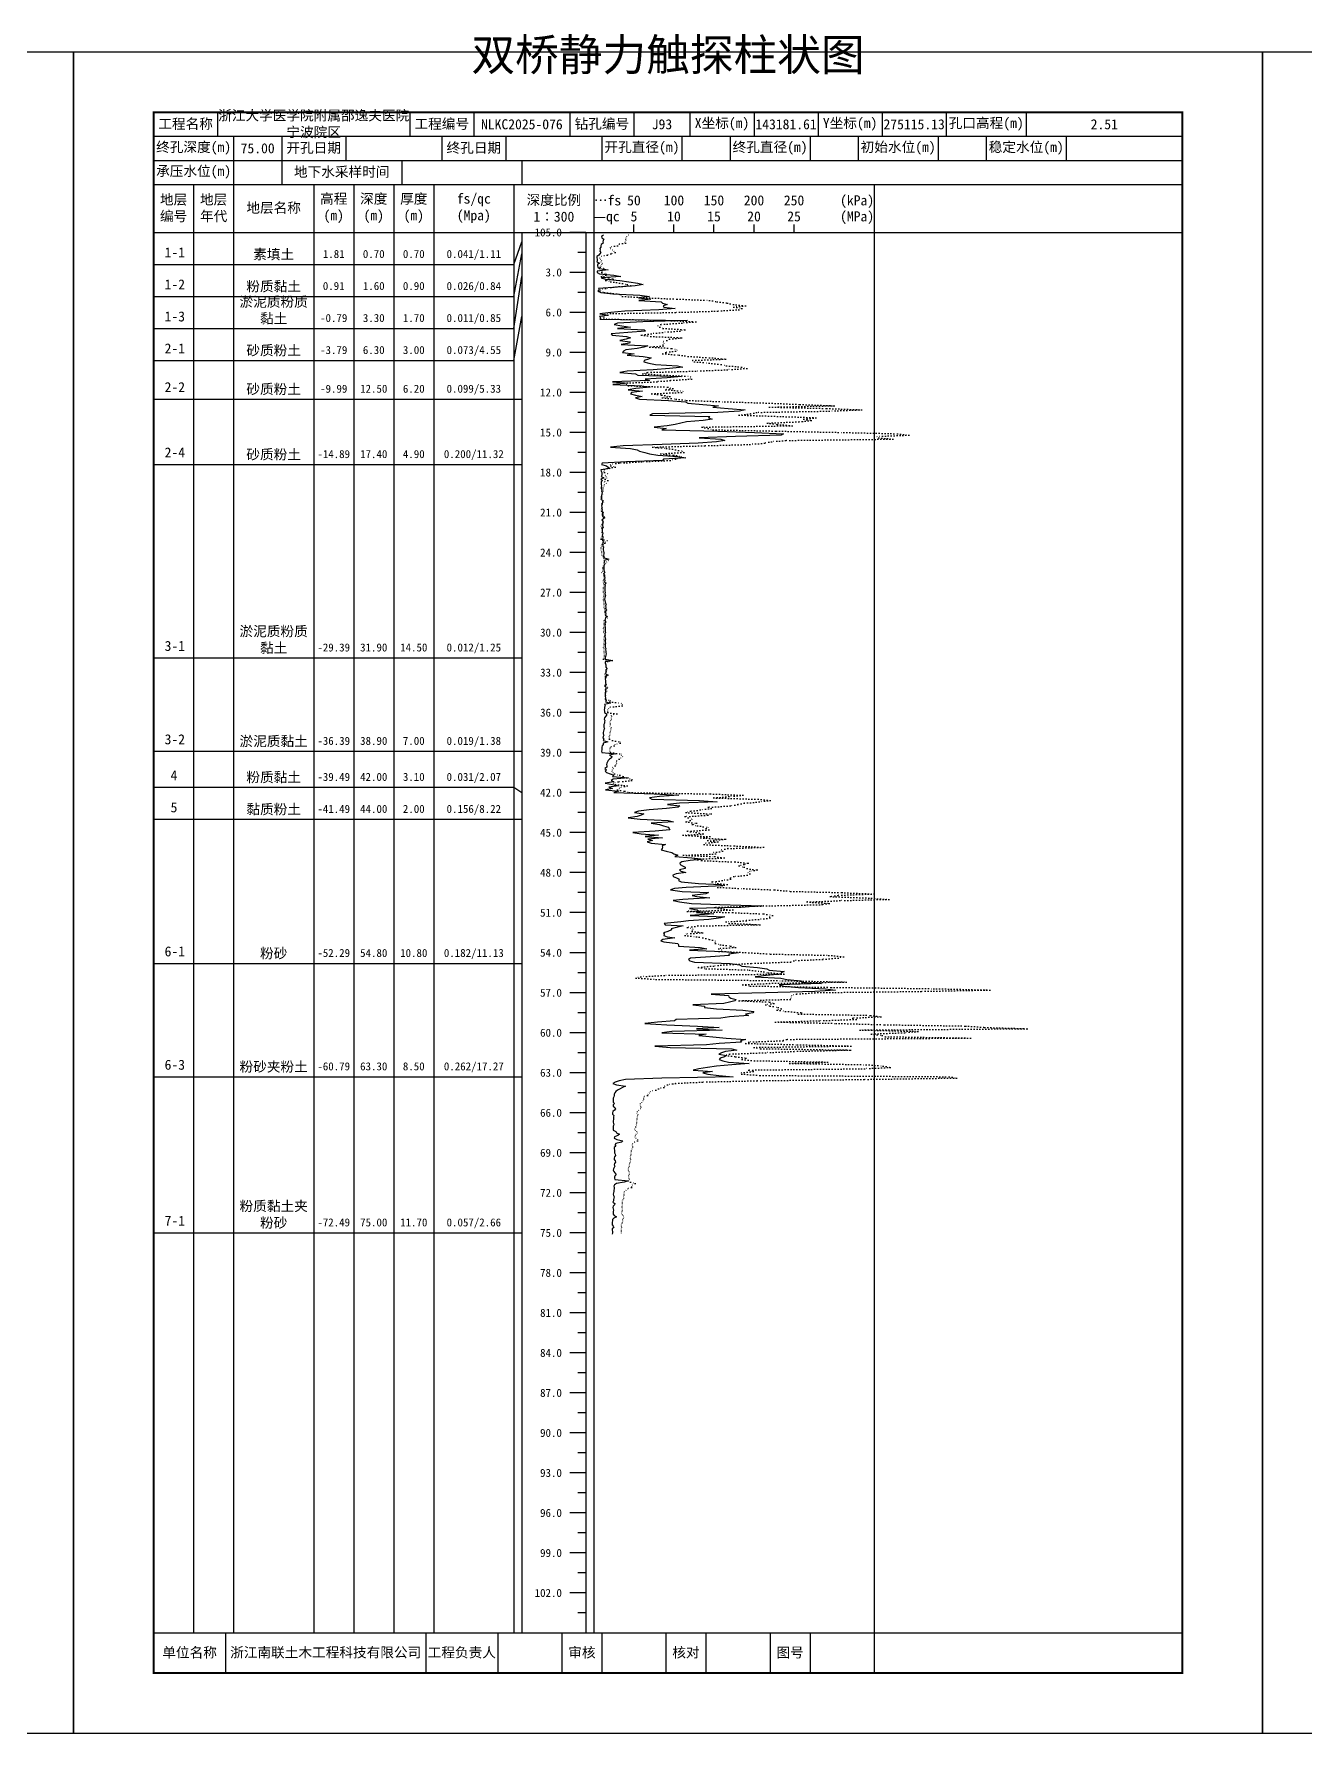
# Model space of a CAD drawing. Extents: x 297 to 65340, y 0 to 425.
# Drawn here: x 27611.1 to 27928.6, y 0 to 424.6 of the extents above; entities that cross this region are included whole.
import ezdxf
from ezdxf.enums import TextEntityAlignment as Align

# ---------------------------------------------------------------- set-up
doc = ezdxf.new("R2010")
doc.units = 0
doc.linetypes.add('DOT', pattern=[6.35, 0, -6.35])
doc.layers.add('FRAME', color=7, linetype='CONTINUOUS')
doc.layers.add('STRATUM', color=7, linetype='CONTINUOUS')
doc.styles.add('ST', font='')
doc.styles.get('ST').set_extended_font_data('SimSun')

msp = doc.modelspace()

# ---------------------------------------------------------------- linework, layer by layer
at = {"layer": 'FRAME', "color": 245, "linetype": 'Continuous'}
for points in [[(27324, 0), (27621, 0), (27621, 420), (27324, 420)], [(27621, 0), (27918, 0), (27918, 420), (27621, 420)], [(27918, 0), (28215, 0), (28215, 420), (27918, 420)]]:
    msp.add_lwpolyline(points, close=True, dxfattribs=at)
at = {"layer": 'FRAME', "linetype": 'Continuous', "const_width": 0.5}
msp.add_lwpolyline([(27641, 15), (27898, 15), (27898, 405), (27641, 405)], close=True, dxfattribs=at)
at = {"layer": 'FRAME', "color": 0, "linetype": 'Continuous'}
for points in [[(27657, 405), (27657, 399)], [(27705, 405), (27705, 399)], [(27721, 405), (27721, 399)], [(27745, 405), (27745, 399)], [(27761, 405), (27761, 399)], [(27775, 405), (27775, 399)], [(27791, 405), (27791, 399)], [(27807, 405), (27807, 399)], [(27823, 405), (27823, 399)], [(27839, 405), (27839, 399)], [(27859, 405), (27859, 399)], [(27898, 405), (27898, 399)], [(27641, 399), (27898, 399)], [(27661, 399), (27661, 393)], [(27673, 399), (27673, 393)], [(27689, 399), (27689, 393)], [(27713, 399), (27713, 393)], [(27729, 399), (27729, 393)], [(27753, 399), (27753, 393)], [(27773, 399), (27773, 393)], [(27785, 399), (27785, 393)], [(27805, 399), (27805, 393)], [(27817, 399), (27817, 393)], [(27837, 399), (27837, 393)], [(27849, 399), (27849, 393)], [(27869, 399), (27869, 393)], [(27898, 399), (27898, 393)], [(27641, 393), (27898, 393)], [(27661, 393), (27661, 387)], [(27673, 393), (27673, 387)], [(27703, 393), (27703, 387)], [(27733, 393), (27733, 387)], [(27641, 387), (27898, 387)], [(27651, 387), (27651, 25)], [(27661, 387), (27661, 25)], [(27681, 387), (27681, 25)], [(27691, 387), (27691, 25)], [(27701, 387), (27701, 25)], [(27711, 387), (27711, 25)], [(27731, 387), (27731, 25)], [(27751, 387), (27751, 25)], [(27821, 387), (27821, 25)], [(27641, 375), (27898, 375)], [(27733, 375), (27733, 25)], [(27749, 375), (27749, 25)], [(27761, 375), (27761, 377)], [(27771, 375), (27771, 377)], [(27781, 375), (27781, 377)], [(27791, 375), (27791, 377)], [(27801, 375), (27801, 377)], [(27641, 25), (27898, 25)], [(27659, 25), (27659, 15)], [(27709, 25), (27709, 15)], [(27727, 25), (27727, 15)], [(27743, 25), (27743, 15)], [(27753, 25), (27753, 15)], [(27769, 25), (27769, 15)], [(27779, 25), (27779, 15)], [(27795, 25), (27795, 15)], [(27805, 25), (27805, 15)], [(27821, 25), (27821, 15)]]:
    msp.add_lwpolyline(points, dxfattribs=at)
at = {"layer": 'STRATUM', "linetype": 'Continuous'}
for points in [[(27749, 375), (27745, 375)], [(27753.42, 374.33), (27752.88, 374), (27753.02, 373.67), (27753.46, 373.33), (27753.28, 373), (27753.22, 372.67), (27753.28, 372.33), (27752.84, 372), (27752.76, 371.67), (27752.7, 371.33), (27752.44, 371), (27752.54, 370.67), (27752.44, 370.33), (27752.76, 370), (27752.44, 369.67), (27752.24, 369.33), (27751.74, 369), (27751.72, 368.67), (27751.78, 368.33), (27751.82, 368), (27751.74, 367.67), (27752.42, 367.33), (27751.92, 367), (27751.86, 366.67), (27751.98, 366.33), (27752.36, 366), (27754.54, 365.67), (27751.84, 365.33), (27751.8, 365), (27752.42, 364.67), (27755.96, 364.33), (27757.72, 364), (27752.8, 363.67), (27753.86, 363.33), (27757.44, 363), (27759.74, 362.67), (27761.98, 362.33), (27763.32, 362), (27761.34, 361.67), (27756.86, 361.33), (27752.12, 361), (27752.28, 360.67), (27752, 360.33), (27752.72, 360), (27755.7, 359.67), (27762.46, 359.33), (27764.9, 359), (27762.14, 358.67), (27765.22, 358.33), (27762.24, 358), (27767.84, 357.67), (27768.16, 357.33), (27769.3, 357), (27768.32, 356.67), (27768.5, 356.33), (27771.28, 356), (27767.22, 355.67), (27758.72, 355.33), (27755.24, 355), (27752.44, 354.67), (27754.68, 354.33), (27752.36, 354), (27752.72, 353.67), (27752.48, 353.33), (27774.4, 353), (27763.24, 352.67), (27756.88, 352.33), (27756.06, 352), (27758, 351.67), (27760.12, 351.33), (27756.86, 351), (27763.52, 350.67), (27763.9, 350.33), (27759.48, 350), (27755.3, 349.67), (27755.54, 349.33), (27759.18, 349), (27760.18, 348.67), (27759.08, 348.33), (27757.48, 348), (27760.04, 347.67), (27759.92, 347.33), (27757.82, 347), (27764.46, 346.67), (27763.44, 346.33), (27761.8, 346), (27758.98, 345.67), (27758.42, 345.33), (27758.12, 345), (27761.06, 344.67), (27759.34, 344.33), (27763.3, 344), (27765.28, 343.67), (27764.62, 343.33), (27763.58, 343), (27763.44, 342.67), (27764.72, 342.33), (27766.4, 342), (27771.92, 341.67), (27773.24, 341.33), (27769.86, 341), (27765.8, 340.67), (27759.28, 340.33), (27757.44, 340), (27761.42, 339.67), (27761.94, 339.33), (27772.9, 339), (27769.26, 338.67), (27763.84, 338.33), (27764.86, 338), (27755.62, 337.67), (27759.48, 337.33), (27755.72, 337), (27763, 336.67), (27765.06, 336.33), (27761.48, 336), (27759.56, 335.67), (27763.18, 335.33), (27760.38, 335), (27760.12, 334.67), (27761.4, 334.33), (27763.06, 334), (27761.42, 333.67), (27762.42, 333.33), (27769.6, 333), (27773.92, 332.67), (27774.48, 332.33), (27778.22, 332), (27782.14, 331.67), (27780.74, 331.33), (27784.58, 331), (27788.8, 330.67), (27787.36, 330.33), (27781.98, 330), (27765.6, 329.67), (27764.94, 329.33), (27779.94, 329), (27779.62, 328.67), (27780.56, 328.33), (27778.26, 328), (27774.14, 327.67), (27772.68, 327.33), (27771.3, 327), (27769.34, 326.67), (27766.02, 326.33), (27769.04, 326), (27768, 325.67), (27781.96, 325.33), (27791.1, 325), (27798.38, 324.67), (27797.74, 324.33), (27786.34, 324), (27777.26, 323.67), (27782.74, 323.33), (27783.72, 323), (27781.6, 322.67), (27777.06, 322.33), (27768.02, 322), (27758.28, 321.67), (27755.12, 321.33), (27760.18, 321), (27761.78, 320.67), (27762.4, 320.33), (27763.74, 320), (27764.9, 319.67), (27766.96, 319.33), (27771.96, 319), (27773.96, 318.67), (27768.38, 318.33), (27768.16, 318), (27759.18, 317.67), (27753.08, 317.33), (27752.88, 317), (27754.12, 316.67), (27754.54, 316.33), (27755.02, 316), (27752.7, 315.67), (27752.84, 315.33), (27753.02, 315), (27752.94, 314.67), (27752.94, 314.33), (27752.82, 314), (27753.52, 313.67), (27752.74, 313.33), (27753.14, 313), (27752.84, 312.67), (27752.8, 312.33), (27752.8, 312), (27752.88, 311.67), (27752.82, 311.33), (27752.82, 311), (27753, 310.67), (27752.92, 310.33), (27753.04, 310), (27752.94, 309.67), (27752.92, 309.33), (27752.8, 309), (27752.9, 308.67), (27752.86, 308.33), (27753.06, 308), (27753.12, 307.67), (27753.08, 307.33), (27753.06, 307), (27752.88, 306.67), (27753, 306.33), (27753.02, 306), (27753.08, 305.67), (27753, 305.33), (27753.4, 305), (27753.1, 304.67), (27753.04, 304.33), (27753.16, 304), (27753.7, 303.67), (27753.12, 303.33), (27753.16, 303), (27753.3, 302.67), (27753.2, 302.33), (27753.12, 302), (27753.12, 301.67), (27753.34, 301.33), (27753.04, 301), (27753.08, 300.67), (27753.1, 300.33), (27753.12, 300), (27753.24, 299.67), (27753.1, 299.33), (27753.2, 299), (27753.2, 298.67), (27753.18, 298.33), (27753.18, 298), (27753.36, 297.67), (27753.18, 297.33), (27753.34, 297), (27753.14, 296.67), (27753.36, 296.33), (27753.28, 296), (27753.3, 295.67), (27753.4, 295.33), (27753.46, 295), (27753.44, 294.67), (27753.38, 294.33), (27753.52, 294), (27753.54, 293.67), (27754.7, 293.33), (27753.52, 293), (27753.66, 292.67), (27753.46, 292.33), (27753.62, 292), (27753.5, 291.67), (27753.52, 291.33), (27753.52, 291), (27753.48, 290.67), (27753.58, 290.33), (27753.7, 290), (27753.38, 289.67), (27753.66, 289.33), (27753.66, 289), (27753.72, 288.67), (27753.64, 288.33), (27753.7, 288), (27753.68, 287.67), (27754.08, 287.33), (27753.76, 287), (27753.78, 286.67), (27753.7, 286.33), (27753.72, 286), (27753.72, 285.67), (27753.74, 285.33), (27753.82, 285), (27753.76, 284.67), (27753.86, 284.33), (27753.84, 284), (27753.72, 283.67), (27753.68, 283.33), (27753.76, 283), (27753.78, 282.67), (27753.88, 282.33), (27754.08, 282), (27753.86, 281.67), (27753.94, 281.33), (27753.92, 281), (27754.12, 280.67), (27753.9, 280.33), (27753.92, 280), (27753.96, 279.67), (27753.9, 279.33), (27754.3, 279), (27753.86, 278.67), (27753.82, 278.33), (27753.76, 278), (27753.98, 277.67), (27753.74, 277.33), (27753.78, 277), (27753.74, 276.67), (27753.78, 276.33), (27753.78, 276), (27753.82, 275.67), (27753.82, 275.33), (27753.86, 275), (27753.76, 274.67), (27753.78, 274.33), (27753.76, 274), (27753.82, 273.67), (27753.92, 273.33), (27753.84, 273), (27753.84, 272.67), (27753.86, 272.33), (27753.84, 272), (27753.84, 271.67), (27753.84, 271.33), (27754, 271), (27753.92, 270.67), (27754, 270.33), (27753.94, 270), (27754.06, 269.67), (27753.96, 269.33), (27753.88, 269), (27753.78, 268.67), (27753.78, 268.33), (27755.72, 268), (27753.84, 267.67), (27753.84, 267.33), (27753.96, 267), (27753.94, 266.67), (27753.96, 266.33), (27754.28, 266), (27753.94, 265.67), (27753.94, 265.33), (27753.94, 265), (27753.86, 264.67), (27754.54, 264.33), (27753.76, 264), (27753.96, 263.67), (27753.82, 263.33), (27753.86, 263), (27753.86, 262.67), (27753.92, 262.33), (27754.04, 262), (27753.82, 261.67), (27753.96, 261.33), (27753.98, 261), (27753.84, 260.67), (27753.9, 260.33), (27753.84, 260), (27753.78, 259.67), (27753.84, 259.33), (27753.78, 259), (27753.86, 258.67), (27753.8, 258.33), (27754.04, 258), (27753.92, 257.67), (27755.18, 257.33), (27753.64, 257), (27753.84, 256.67), (27753.66, 256.33), (27753.62, 256), (27753.56, 255.67), (27753.62, 255.33), (27753.62, 255), (27754.16, 254.67), (27754.16, 254.33), (27753.9, 254), (27753.68, 253.67), (27753.54, 253.33), (27753.72, 253), (27753.62, 252.67), (27753.66, 252.33), (27753.5, 252), (27753.46, 251.67), (27753.5, 251.33), (27753.62, 251), (27753.44, 250.67), (27753.36, 250.33), (27753.32, 250), (27753.3, 249.67), (27753.46, 249.33), (27753.28, 249), (27753.22, 248.67), (27753.46, 248.33), (27753.28, 248), (27754.44, 247.67), (27753.34, 247.33), (27753.3, 247), (27753.08, 246.67), (27753.02, 246.33), (27752.96, 246), (27753, 245.67), (27752.9, 245.33), (27753.02, 245), (27756.48, 244.67), (27754.92, 244.33), (27755.5, 244), (27755.42, 243.67), (27754.88, 243.33), (27754.58, 243), (27754.36, 242.67), (27754.2, 242.33), (27754.18, 242), (27754.2, 241.67), (27754.22, 241.33), (27753.72, 241), (27754.12, 240.67), (27753.84, 240.33), (27754.18, 240), (27755.04, 239.67), (27755.96, 239.33), (27755.66, 239), (27759.68, 238.67), (27755.82, 238.33), (27755.32, 238), (27755.98, 237.67), (27753.82, 237.33), (27755.68, 237), (27757.16, 236.67), (27754.76, 236.33), (27755.64, 236), (27753.9, 235.67), (27757.14, 235.33), (27755.98, 235), (27766.04, 234.67), (27772.22, 234.33), (27767.4, 234), (27764.9, 233.67), (27765.44, 233.33), (27777.34, 233), (27781.78, 232.67), (27772.36, 232.33), (27769.4, 232), (27772.5, 231.67), (27772.04, 231.33), (27769.14, 231), (27764.8, 230.67), (27762.1, 230.33), (27761.14, 230), (27763.44, 229.67), (27762.8, 229.33), (27761.84, 229), (27759.52, 228.67), (27762.54, 228.33), (27769.56, 228), (27770.9, 227.67), (27765.28, 227.33), (27767.36, 227), (27768.42, 226.67), (27769.54, 226.33), (27769.76, 226), (27769.96, 225.67), (27766.32, 225.33), (27760.72, 225), (27762.8, 224.67), (27767.12, 224.33), (27763.82, 224), (27768.16, 223.67), (27764.44, 223.33), (27765.6, 223), (27764.28, 222.67), (27765.3, 222.33), (27768.88, 222), (27768.04, 221.67), (27768.12, 221.33), (27768.04, 221), (27767.82, 220.67), (27769.04, 220.33), (27770.5, 220), (27771, 219.67), (27771.96, 219.33), (27771.24, 219), (27775.5, 218.67), (27778.44, 218.33), (27775.04, 218), (27772.94, 217.67), (27772.44, 217.33), (27772.52, 217), (27773.1, 216.67), (27773.82, 216.33), (27773.78, 216), (27772.36, 215.67), (27772.68, 215.33), (27774, 215), (27771.54, 214.67), (27770.7, 214.33), (27770.82, 214), (27771.64, 213.67), (27772.3, 213.33), (27772.16, 213), (27772.82, 212.67), (27777.16, 212.33), (27782.72, 212), (27783.24, 211.67), (27774.04, 211.33), (27771.14, 211), (27770.1, 210.67), (27773.02, 210.33), (27779.6, 210), (27778.96, 209.67), (27775.58, 209.33), (27776.74, 209), (27780, 208.67), (27773.24, 208.33), (27770.84, 208), (27772.36, 207.67), (27775.34, 207.33), (27782.44, 207), (27792.92, 206.67), (27787.68, 206.33), (27774.9, 206), (27776.82, 205.67), (27777.32, 205.33), (27776.66, 205), (27781, 204.67), (27775.04, 204.33), (27783.7, 204), (27782.74, 203.67), (27779.72, 203.33), (27774.6, 203), (27772.68, 202.67), (27768.56, 202.33), (27768.82, 202), (27773.3, 201.67), (27771.6, 201.33), (27770.34, 201), (27770.38, 200.67), (27769.5, 200.33), (27768.36, 200), (27768.58, 199.67), (27768.48, 199.33), (27769.28, 199), (27771.22, 198.67), (27768.24, 198.33), (27767.68, 198), (27768.46, 197.67), (27772, 197.33), (27772.1, 197), (27772.16, 196.67), (27777.54, 196.33), (27779.2, 196), (27774.84, 195.67), (27783.24, 195.33), (27787.1, 195), (27784.72, 194.67), (27784.8, 194.33), (27780.16, 194), (27775.12, 193.67), (27774.6, 193.33), (27774.96, 193), (27776.14, 192.67), (27785.02, 192.33), (27787.38, 192), (27787.92, 191.67), (27791.9, 191.33), (27794.22, 191), (27794.76, 190.67), (27798.54, 190.33), (27797.78, 190), (27797.7, 189.67), (27794.06, 189.33), (27791.32, 189), (27797.7, 188.67), (27799.22, 188.33), (27802.78, 188), (27802.84, 187.67), (27807.86, 187.33), (27797.24, 187), (27798.34, 186.67), (27802.08, 186.33), (27808.82, 186), (27811.38, 185.67), (27806.16, 185.33), (27793.86, 185), (27780.3, 184.67), (27784.66, 184.33), (27784.72, 184), (27785.22, 183.67), (27786.5, 183.33), (27786.2, 183), (27784.88, 182.67), (27783.48, 182.33), (27775.72, 182), (27778.64, 181.67), (27778.62, 181.33), (27781.62, 181), (27788.18, 180.67), (27790.98, 180.33), (27790.66, 180), (27788.84, 179.67), (27789.66, 179.33), (27784.9, 179), (27782.74, 178.67), (27771.52, 178.33), (27771.14, 178), (27766.86, 177.67), (27763.74, 177.33), (27769.18, 177), (27776.92, 176.67), (27782.3, 176.33), (27776.6, 176), (27783.06, 175.67), (27770.5, 175.33), (27767.96, 175), (27779.08, 174.67), (27777.24, 174.33), (27780.74, 174), (27784.08, 173.67), (27788.92, 173.33), (27787.62, 173), (27787.84, 172.67), (27782.26, 172.33), (27779.14, 172), (27766.24, 171.67), (27770.08, 171.33), (27785.48, 171), (27786.74, 170.67), (27783.84, 170.33), (27782.84, 170), (27782.18, 169.67), (27784.14, 169.33), (27783.64, 169), (27782.5, 168.67), (27782.26, 168.33), (27783.24, 168), (27784.6, 167.67), (27789.78, 167.33), (27785.46, 167), (27781.66, 166.67), (27779.38, 166.33), (27777.22, 166), (27775.76, 165.67), (27780.62, 165.33), (27778.18, 165), (27779.46, 164.67), (27782.18, 164.33), (27785.78, 164), (27767.96, 163.67), (27758.88, 163.33), (27757.34, 163), (27756.3, 162.67), (27755.76, 162.33), (27756.62, 162), (27758.9, 161.67), (27758.12, 161.33), (27757.6, 161), (27756.88, 160.67), (27756.5, 160.33), (27756.2, 160), (27756.06, 159.67), (27756.02, 159.33), (27755.96, 159), (27755.8, 158.67), (27755.8, 158.33), (27755.78, 158), (27755.82, 157.67), (27756.18, 157.33), (27755.82, 157), (27755.84, 156.67), (27756.22, 156.33), (27756.4, 156), (27756.12, 155.67), (27755.76, 155.33), (27755.66, 155), (27755.62, 154.67), (27755.98, 154.33), (27755.9, 154), (27755.9, 153.67), (27755.86, 153.33), (27755.82, 153), (27755.82, 152.67), (27755.9, 152.33), (27755.94, 152), (27755.84, 151.67), (27755.84, 151.33), (27755.78, 151), (27755.8, 150.67), (27756.48, 150.33), (27756.68, 150), (27757.36, 149.67), (27756.94, 149.33), (27756.18, 149), (27756.1, 148.67), (27756.7, 148.33), (27758.26, 148), (27757.88, 147.67), (27756.46, 147.33), (27756.2, 147), (27756.46, 146.67), (27756.08, 146.33), (27756.08, 146), (27756.14, 145.67), (27756.14, 145.33), (27756.12, 145), (27756.32, 144.67), (27756.42, 144.33), (27756.18, 144), (27756.1, 143.67), (27756.04, 143.33), (27756.34, 143), (27756.36, 142.67), (27756.14, 142.33), (27756.06, 142), (27756.26, 141.67), (27756.1, 141.33), (27755.88, 141), (27755.82, 140.67), (27755.94, 140.33), (27756.2, 140), (27756.54, 139.67), (27756.34, 139.33), (27756.14, 139), (27756.16, 138.67), (27756.26, 138.33), (27759.62, 138), (27758.58, 137.67), (27756.64, 137.33), (27756.12, 137), (27755.94, 136.67), (27756.04, 136.33), (27756.08, 136), (27755.94, 135.67), (27755.98, 135.33), (27755.86, 135), (27755.84, 134.67), (27755.88, 134.33), (27756.02, 134), (27755.96, 133.67), (27755.92, 133.33), (27755.88, 133), (27755.7, 132.67), (27756.24, 132.33), (27756.14, 132), (27755.8, 131.67), (27755.76, 131.33), (27755.8, 131), (27755.88, 130.67), (27755.8, 130.33), (27755.82, 130), (27755.78, 129.67), (27756.04, 129.33), (27756.68, 129), (27755.94, 128.67), (27755.66, 128.33), (27755.62, 128), (27755.6, 127.67), (27755.52, 127.33), (27755.54, 127), (27755.82, 126.67), (27756, 126.33), (27755.6, 126), (27755.58, 125.67), (27755.68, 125.33), (27755.68, 125), (27755.56, 124.67)], [(27731, 367), (27733, 372.67)], [(27731, 359), (27733, 369.67)], [(27749, 370), (27747, 370)], [(27641, 367), (27651, 367)], [(27651, 367), (27661, 367)], [(27661, 367), (27681, 367)], [(27681, 367), (27691, 367)], [(27691, 367), (27701, 367)], [(27701, 367), (27711, 367)], [(27711, 367), (27731, 367)], [(27731, 351), (27733, 364)], [(27749, 365), (27745, 365)], [(27641, 359), (27651, 359)], [(27651, 359), (27661, 359)], [(27661, 359), (27681, 359)], [(27681, 359), (27691, 359)], [(27691, 359), (27701, 359)], [(27701, 359), (27711, 359)], [(27711, 359), (27731, 359)], [(27749, 360), (27747, 360)], [(27731, 343), (27733, 354)], [(27749, 355), (27745, 355)], [(27641, 351), (27651, 351)], [(27651, 351), (27661, 351)], [(27661, 351), (27681, 351)], [(27681, 351), (27691, 351)], [(27691, 351), (27701, 351)], [(27701, 351), (27711, 351)], [(27711, 351), (27731, 351)], [(27749, 350), (27747, 350)], [(27749, 345), (27745, 345)], [(27641, 343), (27651, 343)], [(27651, 343), (27661, 343)], [(27661, 343), (27681, 343)], [(27681, 343), (27691, 343)], [(27691, 343), (27701, 343)], [(27701, 343), (27711, 343)], [(27711, 343), (27731, 343)], [(27749, 340), (27747, 340)], [(27641, 333.33), (27651, 333.33)], [(27651, 333.33), (27661, 333.33)], [(27661, 333.33), (27681, 333.33)], [(27681, 333.33), (27691, 333.33)], [(27691, 333.33), (27701, 333.33)], [(27701, 333.33), (27711, 333.33)], [(27711, 333.33), (27731, 333.33)], [(27731, 333.33), (27733, 333.33)], [(27749, 335), (27745, 335)], [(27749, 330), (27747, 330)], [(27749, 325), (27745, 325)], [(27749, 320), (27747, 320)], [(27641, 317), (27651, 317)], [(27651, 317), (27661, 317)], [(27661, 317), (27681, 317)], [(27681, 317), (27691, 317)], [(27691, 317), (27701, 317)], [(27701, 317), (27711, 317)], [(27711, 317), (27731, 317)], [(27731, 317), (27733, 317)], [(27749, 315), (27745, 315)], [(27749, 310), (27747, 310)], [(27749, 305), (27745, 305)], [(27749, 300), (27747, 300)], [(27749, 295), (27745, 295)], [(27749, 290), (27747, 290)], [(27749, 285), (27745, 285)], [(27749, 280), (27747, 280)], [(27749, 275), (27745, 275)], [(27641, 268.67), (27651, 268.67)], [(27651, 268.67), (27661, 268.67)], [(27661, 268.67), (27681, 268.67)], [(27681, 268.67), (27691, 268.67)], [(27691, 268.67), (27701, 268.67)], [(27701, 268.67), (27711, 268.67)], [(27711, 268.67), (27731, 268.67)], [(27731, 268.67), (27733, 268.67)], [(27749, 270), (27747, 270)], [(27749, 265), (27745, 265)], [(27749, 260), (27747, 260)], [(27749, 255), (27745, 255)], [(27749, 250), (27747, 250)], [(27641, 245.33), (27651, 245.33)], [(27651, 245.33), (27661, 245.33)], [(27661, 245.33), (27681, 245.33)], [(27681, 245.33), (27691, 245.33)], [(27691, 245.33), (27701, 245.33)], [(27701, 245.33), (27711, 245.33)], [(27711, 245.33), (27731, 245.33)], [(27731, 245.33), (27733, 245.33)], [(27749, 245), (27745, 245)], [(27749, 240), (27747, 240)], [(27641, 236.33), (27651, 236.33)], [(27651, 236.33), (27661, 236.33)], [(27661, 236.33), (27681, 236.33)], [(27681, 236.33), (27691, 236.33)], [(27691, 236.33), (27701, 236.33)], [(27701, 236.33), (27711, 236.33)], [(27711, 236.33), (27731, 236.33)], [(27731, 236.33), (27733, 235)], [(27749, 235), (27745, 235)], [(27749, 230), (27747, 230)], [(27641, 228.33), (27651, 228.33)], [(27651, 228.33), (27661, 228.33)], [(27661, 228.33), (27681, 228.33)], [(27681, 228.33), (27691, 228.33)], [(27691, 228.33), (27701, 228.33)], [(27701, 228.33), (27711, 228.33)], [(27711, 228.33), (27731, 228.33)], [(27731, 228.33), (27733, 228.33)], [(27749, 225), (27745, 225)], [(27749, 220), (27747, 220)], [(27749, 215), (27745, 215)], [(27749, 210), (27747, 210)], [(27749, 205), (27745, 205)], [(27749, 200), (27747, 200)], [(27641, 192.33), (27651, 192.33)], [(27651, 192.33), (27661, 192.33)], [(27661, 192.33), (27681, 192.33)], [(27681, 192.33), (27691, 192.33)], [(27691, 192.33), (27701, 192.33)], [(27701, 192.33), (27711, 192.33)], [(27711, 192.33), (27731, 192.33)], [(27731, 192.33), (27733, 192.33)], [(27749, 195), (27745, 195)], [(27749, 190), (27747, 190)], [(27749, 185), (27745, 185)], [(27749, 180), (27747, 180)], [(27749, 175), (27745, 175)], [(27749, 170), (27747, 170)], [(27641, 164), (27651, 164)], [(27651, 164), (27661, 164)], [(27661, 164), (27681, 164)], [(27681, 164), (27691, 164)], [(27691, 164), (27701, 164)], [(27701, 164), (27711, 164)], [(27711, 164), (27731, 164)], [(27731, 164), (27733, 164)], [(27749, 165), (27745, 165)], [(27749, 160), (27747, 160)], [(27749, 155), (27745, 155)], [(27749, 150), (27747, 150)], [(27749, 145), (27745, 145)], [(27749, 140), (27747, 140)], [(27749, 135), (27745, 135)], [(27749, 130), (27747, 130)], [(27641, 125), (27651, 125)], [(27651, 125), (27661, 125)], [(27661, 125), (27681, 125)], [(27681, 125), (27691, 125)], [(27691, 125), (27701, 125)], [(27701, 125), (27711, 125)], [(27711, 125), (27731, 125)], [(27731, 125), (27733, 125)], [(27749, 125), (27745, 125)], [(27749, 120), (27747, 120)], [(27749, 115), (27745, 115)], [(27749, 110), (27747, 110)], [(27749, 105), (27745, 105)], [(27749, 100), (27747, 100)], [(27749, 95), (27745, 95)], [(27749, 90), (27747, 90)], [(27749, 85), (27745, 85)], [(27749, 80), (27747, 80)], [(27749, 75), (27745, 75)], [(27749, 70), (27747, 70)], [(27749, 65), (27745, 65)], [(27749, 60), (27747, 60)], [(27749, 55), (27745, 55)], [(27749, 50), (27747, 50)], [(27749, 45), (27745, 45)], [(27749, 40), (27747, 40)], [(27749, 35), (27745, 35)], [(27749, 30), (27747, 30)]]:
    msp.add_lwpolyline(points, dxfattribs=at)
at = {"layer": 'STRATUM', "linetype": 'DOT', "ltscale": 0.1}
msp.add_lwpolyline([(27759.72, 374.33), (27759.16, 374), (27759, 373.67), (27758.9, 373.33), (27759.08, 373), (27758.76, 372.67), (27758.88, 372.33), (27757.28, 372), (27756.88, 371.67), (27755.04, 371.33), (27755.14, 371), (27755.66, 370.67), (27756, 370.33), (27756.28, 370), (27755.24, 369.67), (27754.32, 369.33), (27752.98, 369), (27752.42, 368.67), (27752.56, 368.33), (27752.98, 368), (27752.72, 367.67), (27753.12, 367.33), (27752.88, 367), (27752.82, 366.67), (27752.58, 366.33), (27753.5, 366), (27753.28, 365.67), (27753.02, 365.33), (27753.02, 365), (27754.12, 364.67), (27754, 364.33), (27752.88, 364), (27754.74, 363.67), (27755.8, 363.33), (27754, 363), (27755.22, 362.67), (27757.42, 362.33), (27759.34, 362), (27760.26, 361.67), (27755.92, 361.33), (27753.92, 361), (27752.72, 360.67), (27752.5, 360.33), (27753.66, 360), (27756.62, 359.67), (27757.72, 359.33), (27758.14, 359), (27763.46, 358.67), (27771.84, 358.33), (27779.88, 358), (27781.8, 357.67), (27784.36, 357.33), (27785.84, 357), (27788.86, 356.67), (27785.98, 356.33), (27787.98, 356), (27787.24, 355.67), (27781.9, 355.33), (27771.28, 355), (27753.74, 354.67), (27754.36, 354.33), (27753.26, 354), (27753.44, 353.67), (27754.84, 353.33), (27768.92, 353), (27776.44, 352.67), (27773, 352.33), (27767.7, 352), (27766.94, 351.67), (27767.46, 351.33), (27768.3, 351), (27773.74, 350.67), (27772.5, 350.33), (27768.12, 350), (27765.3, 349.67), (27762.92, 349.33), (27765.2, 349), (27772.92, 348.67), (27769.92, 348.33), (27769.18, 348), (27768.34, 347.67), (27768.56, 347.33), (27768.2, 347), (27768.26, 346.67), (27764.98, 346.33), (27770.48, 346), (27771.8, 345.67), (27771.4, 345.33), (27768.94, 345), (27768.22, 344.67), (27772.28, 344.33), (27774.56, 344), (27779.86, 343.67), (27783.84, 343.33), (27775.54, 343), (27776.12, 342.67), (27779.76, 342.33), (27782.82, 342), (27784.14, 341.67), (27787.84, 341.33), (27789.18, 341), (27784.32, 340.67), (27776.34, 340.33), (27764.34, 340), (27763.22, 339.67), (27768.58, 339.33), (27775.18, 339), (27775.08, 338.67), (27775.4, 338.33), (27770.02, 338), (27766.7, 337.67), (27758.54, 337.33), (27759.1, 337), (27759.64, 336.67), (27769.44, 336.33), (27770.68, 336), (27768.96, 335.67), (27773.3, 335.33), (27772.88, 335), (27765.46, 334.67), (27767.98, 334.33), (27770, 334), (27768.12, 333.67), (27771.56, 333.33), (27774.22, 333), (27783.74, 332.67), (27794.8, 332.33), (27802.56, 332), (27811.04, 331.67), (27794.86, 331.33), (27809.22, 331), (27817.84, 330.67), (27809.8, 330.33), (27791.64, 330), (27790.14, 329.67), (27787.28, 329.33), (27797.58, 329), (27806.48, 328.67), (27803.48, 328.33), (27805.26, 328), (27802.16, 327.67), (27794.34, 327.33), (27796.84, 327), (27800.56, 326.67), (27778.02, 326.33), (27779.52, 326), (27780.8, 325.67), (27796.62, 325.33), (27813.46, 325), (27826.84, 324.67), (27829.68, 324.33), (27821.72, 324), (27822.18, 323.67), (27825.64, 323.33), (27798.86, 323), (27795.4, 322.67), (27793.6, 322.33), (27789.98, 322), (27778.62, 321.67), (27765.7, 321.33), (27769.16, 321), (27771.4, 320.67), (27773.14, 320.33), (27773.44, 320), (27767.7, 319.67), (27770.94, 319.33), (27772.84, 319), (27772.54, 318.67), (27771.42, 318.33), (27770.06, 318), (27762.92, 317.67), (27757.22, 317.33), (27755.08, 317), (27755.2, 316.67), (27756.3, 316.33), (27754.3, 316), (27753.6, 315.67), (27753.48, 315.33), (27753.68, 315), (27754.46, 314.67), (27753.82, 314.33), (27754, 314), (27754.18, 313.67), (27753.8, 313.33), (27754.48, 313), (27753.6, 312.67), (27754.12, 312.33), (27753.62, 312), (27753.52, 311.67), (27753.24, 311.33), (27753.2, 311), (27753.28, 310.67), (27753.32, 310.33), (27753.08, 310), (27753.24, 309.67), (27753.02, 309.33), (27753.1, 309), (27752.64, 308.67), (27752.74, 308.33), (27753.28, 308), (27753.5, 307.67), (27752.9, 307.33), (27752.94, 307), (27752.9, 306.67), (27753.12, 306.33), (27752.88, 306), (27752.82, 305.67), (27752.82, 305.33), (27753.12, 305), (27753.36, 304.67), (27753.32, 304.33), (27753.58, 304), (27753.5, 303.67), (27753.02, 303.33), (27752.96, 303), (27753.12, 302.67), (27753.16, 302.33), (27752.9, 302), (27752.76, 301.67), (27752.96, 301.33), (27752.88, 301), (27753.08, 300.67), (27753.04, 300.33), (27752.9, 300), (27753.2, 299.67), (27753.12, 299.33), (27753.02, 299), (27752.82, 298.67), (27752.8, 298.33), (27754.42, 298), (27753.88, 297.67), (27753.74, 297.33), (27753.02, 297), (27752.88, 296.67), (27752.74, 296.33), (27752.7, 296), (27752.72, 295.67), (27752.88, 295.33), (27752.86, 295), (27752.92, 294.67), (27752.94, 294.33), (27753.24, 294), (27753.5, 293.67), (27754.24, 293.33), (27754.66, 293), (27754.24, 292.67), (27754, 292.33), (27753.68, 292), (27753.34, 291.67), (27753.12, 291.33), (27753.12, 291), (27753.16, 290.67), (27753.18, 290.33), (27752.88, 290), (27753.42, 289.67), (27753.42, 289.33), (27753.44, 289), (27753.46, 288.67), (27753.42, 288.33), (27753.34, 288), (27753.28, 287.67), (27753.42, 287.33), (27753.5, 287), (27753.48, 286.67), (27753.34, 286.33), (27753.28, 286), (27753.28, 285.67), (27753.32, 285.33), (27753.32, 285), (27753.42, 284.67), (27753.48, 284.33), (27753.42, 284), (27753.36, 283.67), (27753.34, 283.33), (27753.34, 283), (27753.4, 282.67), (27753.44, 282.33), (27753.48, 282), (27753.5, 281.67), (27753.52, 281.33), (27753.6, 281), (27753.64, 280.67), (27753.64, 280.33), (27753.64, 280), (27753.74, 279.67), (27753.8, 279.33), (27754.32, 279), (27754.38, 278.67), (27753.84, 278.33), (27753.52, 278), (27753.52, 277.67), (27753.52, 277.33), (27753.48, 277), (27753.48, 276.67), (27753.4, 276.33), (27753.34, 276), (27753.36, 275.67), (27753.36, 275.33), (27753.4, 275), (27753.64, 274.67), (27753.66, 274.33), (27753.58, 274), (27753.5, 273.67), (27753.5, 273.33), (27753.56, 273), (27753.48, 272.67), (27753.44, 272.33), (27753.46, 272), (27753.42, 271.67), (27753.32, 271.33), (27753.44, 271), (27753.48, 270.67), (27753.48, 270.33), (27753.52, 270), (27753.58, 269.67), (27753.58, 269.33), (27753.6, 269), (27753.48, 268.67), (27753.36, 268.33), (27755.56, 268), (27754.5, 267.67), (27753.94, 267.33), (27753.92, 267), (27753.98, 266.67), (27754.06, 266.33), (27754.22, 266), (27754.12, 265.67), (27754.1, 265.33), (27753.94, 265), (27753.66, 264.67), (27754.06, 264.33), (27754.22, 264), (27753.84, 263.67), (27753.8, 263.33), (27753.96, 263), (27753.88, 262.67), (27753.88, 262.33), (27753.84, 262), (27753.7, 261.67), (27754.44, 261.33), (27754.34, 261), (27754.2, 260.67), (27754.14, 260.33), (27754.08, 260), (27753.82, 259.67), (27753.88, 259.33), (27753.82, 259), (27753.84, 258.67), (27753.98, 258.33), (27755.12, 258), (27754.94, 257.67), (27757.84, 257.33), (27758.06, 257), (27758.06, 256.67), (27755.02, 256.33), (27754.72, 256), (27754.46, 255.67), (27754.36, 255.33), (27754.52, 255), (27756.72, 254.67), (27755.3, 254.33), (27755.4, 254), (27755.32, 253.67), (27755.38, 253.33), (27755.16, 253), (27755, 252.67), (27755.06, 252.33), (27755.08, 252), (27754.98, 251.67), (27755.32, 251.33), (27755.3, 251), (27755.14, 250.67), (27755.12, 250.33), (27755, 250), (27754.96, 249.67), (27754.92, 249.33), (27754.76, 249), (27754.84, 248.67), (27754.92, 248.33), (27755.64, 248), (27757.5, 247.67), (27757.52, 247.33), (27756.26, 247), (27756.06, 246.67), (27755.06, 246.33), (27754.98, 246), (27754.92, 245.67), (27754.94, 245.33), (27755.16, 245), (27757.7, 244.67), (27757.8, 244.33), (27758.22, 244), (27757.68, 243.67), (27757.34, 243.33), (27756.62, 243), (27756.6, 242.67), (27756.72, 242.33), (27756.56, 242), (27756.34, 241.67), (27755.64, 241.33), (27755.86, 241), (27755.58, 240.67), (27755.48, 240.33), (27755.76, 240), (27756.16, 239.67), (27757.44, 239.33), (27758.32, 239), (27759.22, 238.67), (27760.44, 238.33), (27760.42, 238), (27757.02, 237.67), (27755.84, 237.33), (27756.4, 237), (27759.34, 236.67), (27757.52, 236.33), (27757.38, 236), (27756.88, 235.67), (27758.72, 235.33), (27759.86, 235), (27780.16, 234.67), (27788.24, 234.33), (27784.7, 234), (27780.92, 233.67), (27792.06, 233.33), (27795.06, 233), (27792.3, 232.67), (27788.52, 232.33), (27786.92, 232), (27785.02, 231.67), (27779.62, 231.33), (27780.32, 231), (27777.54, 230.67), (27775.16, 230.33), (27774.02, 230), (27780.32, 229.67), (27779.34, 229.33), (27773.8, 229), (27774.56, 228.67), (27775.56, 228.33), (27775.02, 228), (27774.02, 227.67), (27776.66, 227.33), (27775.66, 227), (27776.86, 226.67), (27779.54, 226.33), (27779.02, 226), (27779.7, 225.67), (27774.42, 225.33), (27776.58, 225), (27778.32, 224.67), (27773.32, 224.33), (27779.96, 224), (27777.7, 223.67), (27783.86, 223.33), (27779.5, 223), (27781.96, 222.67), (27778.94, 222.33), (27778.54, 222), (27786.08, 221.67), (27793.34, 221.33), (27784.44, 221), (27782.78, 220.67), (27783.1, 220.33), (27780.88, 220), (27781.4, 219.67), (27773.36, 219.33), (27781.22, 219), (27783.54, 218.67), (27776.24, 218.33), (27777.96, 218), (27786.28, 217.67), (27789.54, 217.33), (27788.46, 217), (27787.3, 216.67), (27788.52, 216.33), (27789.28, 216), (27791.76, 215.67), (27789.94, 215.33), (27789.44, 215), (27789.96, 214.67), (27789.28, 214.33), (27785.96, 214), (27785.06, 213.67), (27785.12, 213.33), (27783, 213), (27780.58, 212.67), (27781.98, 212.33), (27784.26, 212), (27782.22, 211.67), (27781.92, 211.33), (27788.46, 211), (27796.22, 210.67), (27800.2, 210.33), (27812.98, 210), (27821.02, 209.67), (27811.9, 209.33), (27810.08, 209), (27818.92, 208.67), (27824.7, 208.33), (27812.46, 208), (27804.26, 207.67), (27809.78, 207.33), (27808.06, 207), (27793.32, 206.67), (27781.18, 206.33), (27782.04, 206), (27785.7, 205.67), (27774.4, 205.33), (27785.7, 205), (27793.48, 204.67), (27795.58, 204.33), (27794.9, 204), (27794.94, 203.67), (27792.1, 203.33), (27789.02, 203), (27784.04, 202.67), (27784.78, 202.33), (27792.46, 202), (27776.94, 201.67), (27774.4, 201.33), (27775.76, 201), (27775.54, 200.67), (27775.58, 200.33), (27778.16, 200), (27774.16, 199.67), (27773.76, 199.33), (27776.6, 199), (27778.2, 198.67), (27779.88, 198.33), (27781.32, 198), (27781.24, 197.67), (27781.38, 197.33), (27782.6, 197), (27785.2, 196.67), (27786.34, 196.33), (27782.18, 196), (27782.86, 195.67), (27782.3, 195.33), (27789.72, 195), (27795.18, 194.67), (27809.68, 194.33), (27813.36, 194), (27811.98, 193.67), (27808.1, 193.33), (27800.98, 193), (27800.1, 192.67), (27790.2, 192.33), (27784.2, 192), (27780.86, 191.67), (27777.12, 191.33), (27779.04, 191), (27789.88, 190.67), (27792.76, 190.33), (27794.58, 190), (27798.48, 189.67), (27768.54, 189.33), (27762.76, 189), (27761.52, 188.67), (27766.58, 188.33), (27798.14, 188), (27814.02, 187.67), (27794.86, 187.33), (27788.24, 187), (27790.14, 186.67), (27810.32, 186.33), (27835.88, 186), (27849.92, 185.67), (27832.7, 185.33), (27806.16, 185), (27801.58, 184.67), (27800.34, 184.33), (27800.28, 184), (27800.14, 183.67), (27800.02, 183.33), (27787.28, 183), (27794.92, 182.67), (27795.92, 182.33), (27793.96, 182), (27795.06, 181.67), (27797.02, 181.33), (27797.82, 181), (27796.82, 180.67), (27798.9, 180.33), (27802.84, 180), (27802.14, 179.67), (27820.16, 179.33), (27822.64, 179), (27815.72, 178.67), (27816.48, 178.33), (27807.3, 178), (27796.4, 177.67), (27811.5, 177.33), (27823.68, 177), (27843.88, 176.67), (27848.68, 176.33), (27859.2, 176), (27817.48, 175.67), (27831.94, 175.33), (27828.58, 175), (27820.32, 174.67), (27823, 174.33), (27823.82, 174), (27845.04, 173.67), (27799.1, 173.33), (27798.2, 173), (27789.68, 172.67), (27788.96, 172.33), (27801.9, 172), (27815.2, 171.67), (27791, 171.33), (27792.7, 171), (27815.06, 170.67), (27800.96, 170.33), (27793.84, 170), (27784.86, 169.67), (27783.88, 169.33), (27786.46, 169), (27788.92, 168.67), (27788.06, 168.33), (27791.14, 168), (27809.34, 167.67), (27799.94, 167.33), (27819.02, 167), (27823.28, 166.67), (27825.04, 166.33), (27818.62, 166), (27789.74, 165.67), (27790.76, 165.33), (27787.78, 165), (27787.92, 164.67), (27792.56, 164.33), (27839.74, 164), (27841.54, 163.67), (27818.44, 163.33), (27791.68, 163), (27778.08, 162.67), (27771.4, 162.33), (27769.4, 162), (27768.66, 161.67), (27768.48, 161.33), (27767.16, 161), (27766.46, 160.67), (27765.16, 160.33), (27764.86, 160), (27764.54, 159.67), (27764.36, 159.33), (27763.48, 159), (27763.44, 158.67), (27763.38, 158.33), (27763.34, 158), (27762.92, 157.67), (27762.58, 157.33), (27762.54, 157), (27762.62, 156.67), (27762.74, 156.33), (27762.66, 156), (27762.2, 155.67), (27761.84, 155.33), (27761.76, 155), (27761.96, 154.67), (27761.96, 154.33), (27761.82, 154), (27761.76, 153.67), (27761.74, 153.33), (27761.66, 153), (27761.66, 152.67), (27761.7, 152.33), (27761.6, 152), (27761.4, 151.67), (27761.42, 151.33), (27761.14, 151), (27761.34, 150.67), (27761.6, 150.33), (27761.84, 150), (27761.54, 149.67), (27761.4, 149.33), (27761.2, 149), (27761.48, 148.67), (27761.86, 148.33), (27761.92, 148), (27761.18, 147.67), (27760.7, 147.33), (27760.52, 147), (27760.68, 146.67), (27760.66, 146.33), (27760.5, 146), (27760.32, 145.67), (27760.32, 145.33), (27760.22, 145), (27760.24, 144.67), (27760.12, 144.33), (27760.1, 144), (27760.04, 143.67), (27760.12, 143.33), (27760.1, 143), (27759.96, 142.67), (27759.96, 142.33), (27759.84, 142), (27759.82, 141.67), (27759.7, 141.33), (27759.56, 141), (27759.58, 140.67), (27759.7, 140.33), (27759.84, 140), (27759.84, 139.67), (27759.7, 139.33), (27759.64, 139), (27759.7, 138.67), (27759.9, 138.33), (27759.58, 138), (27760.1, 137.67), (27761.3, 137.33), (27760.62, 137), (27760.42, 136.67), (27760.4, 136.33), (27759.48, 136), (27759.06, 135.67), (27758.62, 135.33), (27758.48, 135), (27758.46, 134.67), (27758.48, 134.33), (27758.44, 134), (27758.38, 133.67), (27758.32, 133.33), (27758.04, 133), (27758.1, 132.67), (27758.06, 132.33), (27758.06, 132), (27757.98, 131.67), (27757.98, 131.33), (27758.04, 131), (27758.04, 130.67), (27757.98, 130.33), (27757.9, 130), (27758.04, 129.67), (27758.2, 129.33), (27758.46, 129), (27758.3, 128.67), (27758.2, 128.33), (27758.14, 128), (27758.04, 127.67), (27757.98, 127.33), (27757.84, 127), (27757.84, 126.67), (27757.92, 126.33), (27757.84, 126), (27757.82, 125.67), (27757.82, 125.33), (27757.84, 125), (27757.84, 124.67)], dxfattribs=at)

# ---------------------------------------------------------------- texts
at = {"layer": 'FRAME', "style": 'ST'}
msp.add_text('双桥静力触探柱状图', height=8, dxfattribs=at).set_placement((27769.5, 413), align=Align.BOTTOM_CENTER)
for s, p in [('…fs', (27751, 383)), ('—qc', (27751, 379))]:
    msp.add_text(s, height=2.5, dxfattribs=at).set_placement(p, align=Align.MIDDLE_LEFT)
for s, p in [('50', (27761, 383)), ('100', (27771, 383)), ('150', (27781, 383)), ('200', (27791, 383)), ('250', (27801, 383)), ('5', (27761, 379)), ('10', (27771, 379)), ('15', (27781, 379)), ('20', (27791, 379)), ('25', (27801, 379))]:
    msp.add_text(s, height=2.5, dxfattribs=at).set_placement(p, align=Align.MIDDLE_CENTER)
for s, p in [('(kPa)', (27821, 383)), ('(MPa)', (27821, 379))]:
    msp.add_text(s, height=2.5, dxfattribs=at).set_placement(p, align=Align.MIDDLE_RIGHT)
at = {"layer": 'FRAME', "char_height": 2.5, "attachment_point": 5, "style": 'ST'}
for s, insert, width in [('工程名称', (27649, 402), 16), ('浙江大学医学院附属邵逸夫医院宁波院区', (27681, 402), 48), ('工程编号', (27713, 402), 16), ('钻孔编号', (27753, 402), 16), ('X坐标(m)', (27783, 402), 16), ('Y坐标(m)', (27815, 402), 16), ('孔口高程(m)', (27849, 402), 20), ('NLKC2025-076', (27733, 402), 24), ('J93', (27768, 402), 14), ('143181.61', (27799, 402), 16), ('275115.13', (27831, 402), 16), ('2.51', (27878.5, 402), 39), ('终孔深度(m)', (27651, 396), 20), ('75.00', (27667, 396), 12), ('开孔日期', (27681, 396), 16), ('终孔日期', (27721, 396), 16), ('开孔直径(m)', (27763, 396), 20), ('终孔直径(m)', (27795, 396), 20), ('初始水位(m)', (27827, 396), 20), ('稳定水位(m)', (27859, 396), 20), ('承压水位(m)', (27651, 390), 20), ('地下水采样时间', (27688, 390), 30), ('地层编号', (27646, 381), 10), ('地层年代', (27656, 381), 10), ('地层名称', (27671, 381), 20), ('高程\\P(m)', (27686, 381), 10), ('深度\\P(m)', (27696, 381), 10), ('厚度\\P(m)', (27706, 381), 10), ('fs/qc\\P(Mpa)', (27721, 381), 20), ('深度比例\\P1∶300', (27741, 381), 20), ('单位名称', (27650, 20), 18), ('浙江南联土木工程科技有限公司', (27684, 20), 50), ('工程负责人', (27718, 20), 18), ('审核', (27748, 20), 10), ('核对', (27774, 20), 10), ('图号', (27800, 20), 10)]:
    msp.add_mtext(s, dxfattribs=dict(at, insert=insert, width=width))
at = {"layer": 'STRATUM', "style": 'ST'}
for s, p in [('105.0', (27743, 375)), ('3.0', (27743, 365)), ('6.0', (27743, 355)), ('9.0', (27743, 345)), ('12.0', (27743, 335)), ('15.0', (27743, 325)), ('18.0', (27743, 315)), ('21.0', (27743, 305)), ('24.0', (27743, 295)), ('27.0', (27743, 285)), ('30.0', (27743, 275)), ('33.0', (27743, 265)), ('36.0', (27743, 255)), ('39.0', (27743, 245)), ('42.0', (27743, 235)), ('45.0', (27743, 225)), ('48.0', (27743, 215)), ('51.0', (27743, 205)), ('54.0', (27743, 195)), ('57.0', (27743, 185)), ('60.0', (27743, 175)), ('63.0', (27743, 165)), ('66.0', (27743, 155)), ('69.0', (27743, 145)), ('72.0', (27743, 135)), ('75.0', (27743, 125)), ('78.0', (27743, 115)), ('81.0', (27743, 105)), ('84.0', (27743, 95)), ('87.0', (27743, 85)), ('90.0', (27743, 75)), ('93.0', (27743, 65)), ('96.0', (27743, 55)), ('99.0', (27743, 45)), ('102.0', (27743, 35))]:
    msp.add_text(s, height=2, dxfattribs=at).set_placement(p, align=Align.MIDDLE_RIGHT)
for s, p in [('1-1', (27643.75, 370)), ('1-2', (27643.75, 362)), ('1-3', (27643.75, 354)), ('2-1', (27643.75, 346)), ('2-2', (27643.75, 336.33)), ('2-4', (27643.75, 320)), ('3-1', (27643.75, 271.67)), ('3-2', (27643.75, 248.33)), ('4', (27645.25, 239.33)), ('5', (27645.25, 231.33)), ('6-1', (27643.75, 195.33)), ('6-3', (27643.75, 167)), ('7-1', (27643.75, 128))]:
    msp.add_text(s, height=2.5, dxfattribs=at).set_placement(p, align=Align.MIDDLE_LEFT)
for s, p in [('1.81', (27686, 368)), ('0.70', (27696, 368)), ('0.70', (27706, 368)), ('0.041/1.11', (27721, 368)), ('0.91', (27686, 360)), ('1.60', (27696, 360)), ('0.90', (27706, 360)), ('0.026/0.84', (27721, 360)), ('-0.79', (27686, 352)), ('3.30', (27696, 352)), ('1.70', (27706, 352)), ('0.011/0.85', (27721, 352)), ('-3.79', (27686, 344)), ('6.30', (27696, 344)), ('3.00', (27706, 344)), ('0.073/4.55', (27721, 344)), ('-9.99', (27686, 334.33)), ('12.50', (27696, 334.33)), ('6.20', (27706, 334.33)), ('0.099/5.33', (27721, 334.33)), ('-14.89', (27686, 318)), ('17.40', (27696, 318)), ('4.90', (27706, 318)), ('0.200/11.32', (27721, 318)), ('-29.39', (27686, 269.67)), ('31.90', (27696, 269.67)), ('14.50', (27706, 269.67)), ('0.012/1.25', (27721, 269.67)), ('-36.39', (27686, 246.33)), ('38.90', (27696, 246.33)), ('7.00', (27706, 246.33)), ('0.019/1.38', (27721, 246.33)), ('-39.49', (27686, 237.33)), ('42.00', (27696, 237.33)), ('3.10', (27706, 237.33)), ('0.031/2.07', (27721, 237.33)), ('-41.49', (27686, 229.33)), ('44.00', (27696, 229.33)), ('2.00', (27706, 229.33)), ('0.156/8.22', (27721, 229.33)), ('-52.29', (27686, 193.33)), ('54.80', (27696, 193.33)), ('10.80', (27706, 193.33)), ('0.182/11.13', (27721, 193.33)), ('-60.79', (27686, 165)), ('63.30', (27696, 165)), ('8.50', (27706, 165)), ('0.262/17.27', (27721, 165)), ('-72.49', (27686, 126)), ('75.00', (27696, 126)), ('11.70', (27706, 126)), ('0.057/2.66', (27721, 126))]:
    msp.add_text(s, height=2, dxfattribs=at).set_placement(p, align=Align.BOTTOM_CENTER)
at = {"layer": 'STRATUM', "char_height": 2.5, "width": 20, "attachment_point": 8, "style": 'ST'}
for s, insert in [('素填土', (27671, 368)), ('粉质黏土', (27671, 360)), ('淤泥质粉质黏土', (27671, 352)), ('砂质粉土', (27671, 344)), ('砂质粉土', (27671, 334.33)), ('砂质粉土', (27671, 318)), ('淤泥质粉质黏土', (27671, 269.67)), ('淤泥质黏土', (27671, 246.33)), ('粉质黏土', (27671, 237.33)), ('黏质粉土', (27671, 229.33)), ('粉砂', (27671, 193.33)), ('粉砂夹粉土', (27671, 165)), ('粉质黏土夹粉砂', (27671, 126))]:
    msp.add_mtext(s, dxfattribs=dict(at, insert=insert))

doc.saveas('drawing.dxf')
